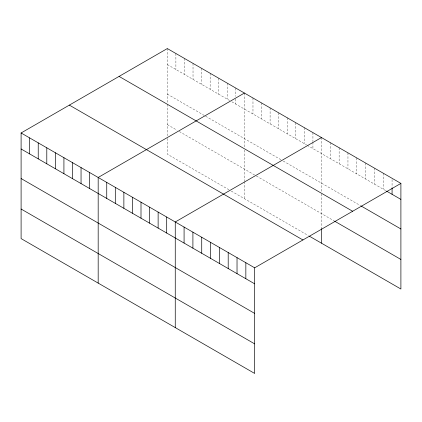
<?xml version="1.0" encoding="UTF-8"?>
<svg xmlns="http://www.w3.org/2000/svg" width="422" height="422" viewBox="0 0 422 422"><rect width="100%" height="100%" fill="white"/><g stroke="black" fill="none" stroke-linecap="round" stroke-linejoin="round"><path stroke-width="0.32" stroke-dasharray="2.11 1.58" d="M167.328 64.55L229.563 100.483M231.847 101.802L306.641 144.983M307.211 145.31L386.009 190.807M167.328 94.127L205.013 115.881M205.583 116.214L280.947 159.727M283.231 161.046L360.641 205.736M167.328 124.601L177.034 130.203M179.318 131.522L255.827 175.694M256.397 176.021L334.171 220.922M228.993 189.779L167.328 154.178L167.328 138.4M231.277 191.097L308.355 235.597M392.075 179.587L392.075 187.268M383.25 173.21L383.25 189.214M374.43 168.12L374.43 184.119M365.605 163.024L365.605 179.023M356.78 157.928L356.78 173.933M347.955 152.833L347.955 168.837M339.135 147.742L339.135 163.741M330.31 142.647L330.31 158.646M321.485 137.551L321.485 192.015M321.485 193.92L321.485 228.719M312.924 132.608L312.924 141.565M312.924 142.209L312.924 148.607M304.357 127.66L304.357 143.665M295.79 122.718L295.79 138.717M287.229 117.775L287.229 133.774M278.662 112.827L278.662 128.831M270.101 107.884L270.101 123.883M261.534 102.936L261.534 118.941M252.973 97.994L252.973 113.998M244.407 93.051L244.407 147.515M244.407 150.053L244.407 180.932M244.407 181.587L244.407 198.678M235.84 88.103L235.84 96.427M235.84 98.985L235.84 104.107M227.279 83.16L227.279 99.165M218.712 78.218L218.712 94.217M210.151 73.27L210.151 89.274M201.584 68.327L201.584 84.331M193.023 63.384L193.023 79.383M184.456 58.436L184.456 74.441M175.89 53.494L175.89 69.493M167.328 48.551L167.328 103.648M167.328 104.287L167.328 135.773"/><path stroke-width="0.63" d="M21.1 132.972L254.672 267.822L254.672 373.449L21.1 238.599L21.1 132.972L167.328 48.551L400.9 183.401L400.9 289.028L309.495 236.257M244.407 93.051L98.178 177.472L98.178 283.099M321.485 137.551L175.257 221.977L175.257 327.604M254.672 267.822L400.9 183.401M386.563 191.124L400.9 199.4M361.195 206.052L400.9 228.977M119.073 76.408L352.644 211.258M334.72 221.244L400.9 259.451M69.356 105.115L302.927 239.965M21.1 148.977L254.672 283.827M21.1 178.548L254.672 313.404M21.1 209.022L254.672 343.877M392.075 187.906L392.075 194.31M321.485 228.719L321.485 243.177M245.847 262.732L245.847 278.731M237.027 257.636L237.027 273.635M228.202 252.541L228.202 268.545M219.377 247.445L219.377 263.449M210.552 242.355L210.552 258.354M201.727 237.259L201.727 253.258M192.907 232.163L192.907 248.168M184.082 227.068L184.082 243.072M166.695 217.029L166.695 233.034M158.129 212.087L158.129 228.086M149.562 207.139L149.562 223.143M141.001 202.196L141.001 218.2M132.434 197.253L132.434 213.252M123.873 192.305L123.873 208.31M115.306 187.363L115.306 203.367M106.745 182.42L106.745 198.419M89.617 172.529L89.617 188.528M81.05 167.587L81.05 183.586M72.484 162.639L72.484 178.643M63.922 157.696L63.922 173.695M55.356 152.748L55.356 168.753M46.795 147.805L46.795 163.81M38.228 142.863L38.228 158.862M29.667 137.915L29.667 153.919"/></g></svg>
